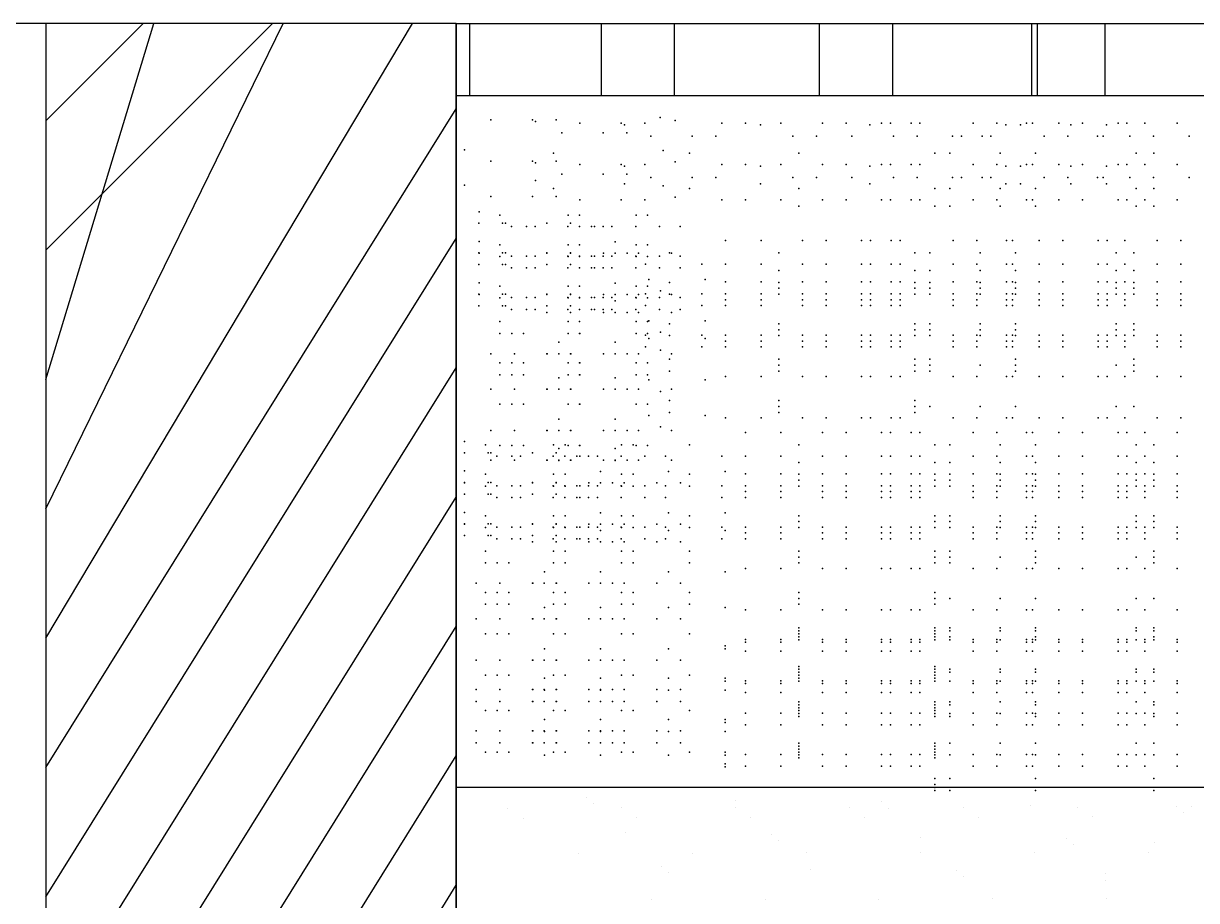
# Model space of a CAD drawing. Header units: metres. Extents: x 25391 to 25818, y 51852 to 52034.
# Drawn here: x 25452.4327 to 25452.866, y 51884.102 to 51884.4259 of the extents above; entities that cross this region are included whole.
import ezdxf

# ---------------------------------------------------------------- set-up
doc = ezdxf.new("R2010")
doc.units = ezdxf.units.M
doc.header["$MEASUREMENT"] = 0
doc.layers.add('MCH', color=7, linetype='Continuous')

msp = doc.modelspace()

# ---------------------------------------------------------------- linework, layer by layer
at = {"layer": 'MCH', "ltscale": 0.45}
for p, q in [((25452.44102, 51884.42593), (25451.94213, 51884.42593)), ((25452.59256, 51884.14386), (25453.24123, 51884.14386))]:
    msp.add_line(p, q, dxfattribs=at)
at = {"layer": 'MCH'}
for p, q in [((25452.44102, 51884.42593), (25452.44102, 51883.77748)), ((25452.59256, 51884.42593), (25452.44102, 51884.42593)), ((25452.44102, 51884.42593), (25452.44102, 51883.77748)), ((25452.44102, 51884.38999), (25452.47697, 51884.42593)), ((25452.44102, 51884.34221), (25452.52475, 51884.42593)), ((25452.44102, 51884.29443), (25452.48081, 51884.42593)), ((25452.44102, 51884.24665), (25452.52859, 51884.42593)), ((25452.44102, 51884.19887), (25452.57637, 51884.42593)), ((25452.59256, 51884.42593), (25452.59256, 51884.39932)), ((25452.59256, 51884.42593), (25453.24123, 51884.42593)), ((25452.59256, 51884.42593), (25452.59256, 51883.77748)), ((25452.59256, 51883.77748), (25452.59256, 51884.42593)), ((25452.59759, 51884.39932), (25452.59759, 51884.42593)), ((25452.64608, 51884.42593), (25452.64608, 51884.39932)), ((25452.64608, 51884.42593), (25452.64608, 51884.39932)), ((25452.67311, 51884.42593), (25452.67311, 51884.39932)), ((25452.72662, 51884.42593), (25452.72662, 51884.39932)), ((25452.75365, 51884.42593), (25452.75365, 51884.39932)), ((25452.75365, 51884.42593), (25452.75365, 51884.39932)), ((25452.80505, 51884.42593), (25452.80505, 51884.39932)), ((25452.80717, 51884.42593), (25452.80717, 51884.39932)), ((25452.83208, 51884.42593), (25452.83208, 51884.39932)), ((25452.83208, 51884.42593), (25452.83208, 51884.39932)), ((25452.83208, 51884.42593), (25452.83208, 51884.39932)), ((25452.59256, 51884.39932), (25453.23095, 51884.39932)), ((25452.61877, 51884.39932), (25453.24123, 51884.39932)), ((25452.44102, 51884.15109), (25452.59256, 51884.39434)), ((25452.44102, 51884.10331), (25452.59256, 51884.34656)), ((25452.44102, 51884.05554), (25452.59256, 51884.29879)), ((25452.44102, 51884.00776), (25452.59256, 51884.25101)), ((25452.44102, 51883.95998), (25452.59256, 51884.20323)), ((25452.44102, 51883.9122), (25452.59256, 51884.15545)), ((25452.64077, 51884.14007), (25452.64077, 51884.14007)), ((25452.64326, 51884.13779), (25452.64326, 51884.13779)), ((25452.69564, 51884.13887), (25452.69564, 51884.13887)), ((25452.74972, 51884.13841), (25452.74972, 51884.13841)), ((25452.61154, 51884.13609), (25452.61154, 51884.13609)), ((25452.65362, 51884.13616), (25452.65362, 51884.13616)), ((25452.6957, 51884.13624), (25452.6957, 51884.13624)), ((25452.73779, 51884.13631), (25452.73779, 51884.13631)), ((25452.75221, 51884.13613), (25452.75221, 51884.13613)), ((25452.77987, 51884.13639), (25452.77987, 51884.13639)), ((25452.80459, 51884.13721), (25452.80459, 51884.13721)), ((25452.82196, 51884.13647), (25452.82196, 51884.13647)), ((25452.85866, 51884.13675), (25452.85866, 51884.13675)), ((25452.86115, 51884.13447), (25452.86115, 51884.13447)), ((25452.86404, 51884.13654), (25452.86404, 51884.13654)), ((25452.61723, 51884.13245), (25452.61723, 51884.13245)), ((25452.65932, 51884.13253), (25452.65932, 51884.13253)), ((25452.7014, 51884.13261), (25452.7014, 51884.13261)), ((25452.74349, 51884.13268), (25452.74349, 51884.13268)), ((25452.78557, 51884.13276), (25452.78557, 51884.13276)), ((25452.82765, 51884.13284), (25452.82765, 51884.13284)), ((25452.65502, 51884.12701), (25452.65502, 51884.12701)), ((25452.70909, 51884.12655), (25452.70909, 51884.12655)), ((25452.76396, 51884.12535), (25452.76396, 51884.12535)), ((25452.81804, 51884.12489), (25452.81804, 51884.12489)), ((25452.71158, 51884.12427), (25452.71158, 51884.12427)), ((25452.82053, 51884.12261), (25452.82053, 51884.12261)), ((25452.85062, 51884.12327), (25452.85062, 51884.12327)), ((25452.63775, 51884.11938), (25452.63775, 51884.11938)), ((25452.67983, 51884.11946), (25452.67983, 51884.11946)), ((25452.72192, 51884.11954), (25452.72192, 51884.11954)), ((25452.764, 51884.11961), (25452.764, 51884.11961)), ((25452.80609, 51884.11969), (25452.80609, 51884.11969)), ((25452.84817, 51884.11977), (25452.84817, 51884.11977)), ((25452.66847, 51884.11469), (25452.66847, 51884.11469)), ((25452.67096, 51884.11241), (25452.67096, 51884.11241)), ((25452.72334, 51884.11349), (25452.72334, 51884.11349)), ((25452.77741, 51884.11303), (25452.77741, 51884.11303)), ((25452.83229, 51884.11183), (25452.83229, 51884.11183)), ((25452.44102, 51883.86442), (25452.59256, 51884.10767)), ((25452.7799, 51884.11075), (25452.7799, 51884.11075)), ((25452.8324, 51884.10928), (25452.8324, 51884.10928)), ((25452.66453, 51884.10232), (25452.66453, 51884.10232)), ((25452.70662, 51884.1024), (25452.70662, 51884.1024)), ((25452.7487, 51884.10247), (25452.7487, 51884.10247)), ((25452.79079, 51884.10255), (25452.79079, 51884.10255)), ((25452.83287, 51884.10263), (25452.83287, 51884.10263))]:
    msp.add_line(p, q, dxfattribs=at)
for p in [(25452.60539, 51884.39034), (25452.62069, 51884.39034), (25452.62184, 51884.38977), (25452.62943, 51884.39034), (25452.63823, 51884.3891), (25452.65354, 51884.3891), (25452.66228, 51884.3891), (25452.66786, 51884.39124), (25452.67343, 51884.39011), (25452.69068, 51884.3891), (25452.69942, 51884.3891), (25452.71252, 51884.3891), (25452.72781, 51884.3891), (25452.73656, 51884.3891), (25452.74965, 51884.3891), (25452.75294, 51884.3891), (25452.76057, 51884.3891), (25452.76386, 51884.3891), (25452.78352, 51884.3891), (25452.79226, 51884.3891), (25452.80318, 51884.3891), (25452.80536, 51884.3891), (25452.81519, 51884.3891), (25452.82394, 51884.3891), (25452.83704, 51884.3891), (25452.84032, 51884.3891), (25452.84687, 51884.3891), (25452.85889, 51884.3891), (25452.63159, 51884.38556), (25452.6469, 51884.38556), (25452.65469, 51884.38853), (25452.65564, 51884.38556), (25452.70493, 51884.38853), (25452.74535, 51884.38853), (25452.79559, 51884.38853), (25452.80105, 51884.38853), (25452.81963, 51884.38853), (25452.83273, 51884.38853), (25452.66444, 51884.38432), (25452.67974, 51884.38432), (25452.68849, 51884.38432), (25452.71689, 51884.38432), (25452.72563, 51884.38432), (25452.73873, 51884.38432), (25452.75402, 51884.38432), (25452.76277, 51884.38432), (25452.77586, 51884.38432), (25452.77915, 51884.38432), (25452.78678, 51884.38432), (25452.79006, 51884.38432), (25452.80973, 51884.38432), (25452.81847, 51884.38432), (25452.82939, 51884.38432), (25452.83157, 51884.38432), (25452.8414, 51884.38432), (25452.85015, 51884.38432), (25452.86324, 51884.38432), (25452.59563, 51884.37928), (25452.62848, 51884.37804), (25452.66904, 51884.37905), (25452.67872, 51884.37804), (25452.71914, 51884.37804), (25452.76938, 51884.37804), (25452.77485, 51884.37804), (25452.79343, 51884.37804), (25452.80652, 51884.37804), (25452.84366, 51884.37804), (25452.85021, 51884.37804), (25452.60539, 51884.37507), (25452.62069, 51884.37507), (25452.62184, 51884.3745), (25452.62943, 51884.37507), (25452.63823, 51884.37383), (25452.65354, 51884.37383), (25452.65469, 51884.37325), (25452.66228, 51884.37383), (25452.67343, 51884.37484), (25452.69068, 51884.37383), (25452.69942, 51884.37383), (25452.70493, 51884.37325), (25452.71252, 51884.37383), (25452.72781, 51884.37383), (25452.73656, 51884.37383), (25452.74535, 51884.37325), (25452.74965, 51884.37383), (25452.75294, 51884.37383), (25452.76057, 51884.37383), (25452.76386, 51884.37383), (25452.78352, 51884.37383), (25452.79226, 51884.37383), (25452.79559, 51884.37325), (25452.80105, 51884.37325), (25452.80318, 51884.37383), (25452.80536, 51884.37383), (25452.81519, 51884.37383), (25452.81963, 51884.37325), (25452.82394, 51884.37383), (25452.83273, 51884.37325), (25452.83704, 51884.37383), (25452.84032, 51884.37383), (25452.84687, 51884.37383), (25452.85889, 51884.37383), (25452.62184, 51884.36795), (25452.63159, 51884.37028), (25452.6469, 51884.37028), (25452.65564, 51884.37028), (25452.66444, 51884.36904), (25452.67974, 51884.36904), (25452.68849, 51884.36904), (25452.71689, 51884.36904), (25452.72563, 51884.36904), (25452.73873, 51884.36904), (25452.75402, 51884.36904), (25452.76277, 51884.36904), (25452.77586, 51884.36904), (25452.77915, 51884.36904), (25452.78678, 51884.36904), (25452.79006, 51884.36904), (25452.80973, 51884.36904), (25452.81847, 51884.36904), (25452.82939, 51884.36904), (25452.83157, 51884.36904), (25452.8414, 51884.36904), (25452.85015, 51884.36904), (25452.86324, 51884.36904), (25452.59563, 51884.36619), (25452.62848, 51884.36495), (25452.65469, 51884.36671), (25452.66904, 51884.36596), (25452.67872, 51884.36495), (25452.70493, 51884.36671), (25452.71914, 51884.36495), (25452.74535, 51884.36671), (25452.76938, 51884.36495), (25452.77485, 51884.36495), (25452.79343, 51884.36495), (25452.79559, 51884.36671), (25452.80105, 51884.36671), (25452.80652, 51884.36495), (25452.81963, 51884.36671), (25452.83273, 51884.36671), (25452.84366, 51884.36495), (25452.85021, 51884.36495), (25452.60539, 51884.36198), (25452.62069, 51884.36198), (25452.62943, 51884.36198), (25452.63823, 51884.36073), (25452.65354, 51884.36073), (25452.66228, 51884.36073), (25452.67343, 51884.36175), (25452.69068, 51884.36073), (25452.69942, 51884.36073), (25452.71252, 51884.36073), (25452.72781, 51884.36073), (25452.73656, 51884.36073), (25452.74965, 51884.36073), (25452.75294, 51884.36073), (25452.76057, 51884.36073), (25452.76386, 51884.36073), (25452.78352, 51884.36073), (25452.79226, 51884.36073), (25452.80318, 51884.36073), (25452.80536, 51884.36073), (25452.81519, 51884.36073), (25452.82394, 51884.36073), (25452.83704, 51884.36073), (25452.84032, 51884.36073), (25452.84687, 51884.36073), (25452.85889, 51884.36073), (25452.601, 51884.35634), (25452.60873, 51884.3551), (25452.63385, 51884.3551), (25452.63814, 51884.3551), (25452.65897, 51884.3551), (25452.66326, 51884.3551), (25452.71914, 51884.3584), (25452.76938, 51884.3584), (25452.77485, 51884.3584), (25452.79343, 51884.3584), (25452.80652, 51884.3584), (25452.84366, 51884.3584), (25452.85021, 51884.3584), (25452.60094, 51884.35213), (25452.60968, 51884.35213), (25452.61076, 51884.35213), (25452.61295, 51884.35089), (25452.61848, 51884.35089), (25452.6217, 51884.35089), (25452.62606, 51884.35213), (25452.63379, 51884.35089), (25452.6348, 51884.35213), (25452.63807, 51884.35089), (25452.64253, 51884.35089), (25452.6436, 51884.35089), (25452.64682, 51884.35089), (25452.6501, 51884.35089), (25452.65891, 51884.35089), (25452.66765, 51884.35089), (25452.67522, 51884.35089), (25452.601, 51884.34543), (25452.60873, 51884.34419), (25452.63385, 51884.34419), (25452.63814, 51884.34419), (25452.65127, 51884.34526), (25452.65897, 51884.34419), (25452.66326, 51884.34419), (25452.69207, 51884.34571), (25452.70516, 51884.34571), (25452.72046, 51884.34571), (25452.7292, 51884.34571), (25452.7423, 51884.34571), (25452.74559, 51884.34571), (25452.75321, 51884.34571), (25452.7565, 51884.34571), (25452.77616, 51884.34571), (25452.78491, 51884.34571), (25452.79582, 51884.34571), (25452.798, 51884.34571), (25452.80784, 51884.34571), (25452.81658, 51884.34571), (25452.82968, 51884.34571), (25452.83297, 51884.34571), (25452.83951, 51884.34571), (25452.85153, 51884.34571), (25452.86027, 51884.34571), (25452.60094, 51884.34122), (25452.601, 51884.34107), (25452.60873, 51884.33983), (25452.60968, 51884.34122), (25452.61076, 51884.34122), (25452.61295, 51884.33998), (25452.61848, 51884.33998), (25452.6217, 51884.33998), (25452.62606, 51884.34122), (25452.62609, 51884.34105), (25452.63379, 51884.33998), (25452.63385, 51884.33983), (25452.6348, 51884.34122), (25452.63483, 51884.34105), (25452.63807, 51884.33998), (25452.63814, 51884.33983), (25452.64253, 51884.33998), (25452.6436, 51884.33998), (25452.64682, 51884.33998), (25452.64692, 51884.34105), (25452.6501, 51884.33998), (25452.65121, 51884.34105), (25452.65567, 51884.34105), (25452.65891, 51884.33998), (25452.65897, 51884.33983), (25452.65995, 51884.34105), (25452.66326, 51884.33983), (25452.66765, 51884.33998), (25452.67136, 51884.34119), (25452.67204, 51884.34105), (25452.67522, 51884.33998), (25452.71178, 51884.34119), (25452.76202, 51884.34119), (25452.76749, 51884.34119), (25452.78607, 51884.34119), (25452.79917, 51884.34119), (25452.83631, 51884.34119), (25452.84286, 51884.34119), (25452.60094, 51884.33686), (25452.60968, 51884.33686), (25452.61076, 51884.33686), (25452.61295, 51884.33562), (25452.61848, 51884.33562), (25452.6217, 51884.33562), (25452.62606, 51884.33686), (25452.63379, 51884.33562), (25452.6348, 51884.33686), (25452.63807, 51884.33562), (25452.64253, 51884.33562), (25452.6436, 51884.33562), (25452.64682, 51884.33562), (25452.6501, 51884.33562), (25452.65891, 51884.33562), (25452.66249, 51884.33698), (25452.66765, 51884.33562), (25452.67522, 51884.33562), (25452.68332, 51884.33698), (25452.69207, 51884.33698), (25452.70516, 51884.33698), (25452.71178, 51884.33465), (25452.72046, 51884.33698), (25452.7292, 51884.33698), (25452.7423, 51884.33698), (25452.74559, 51884.33698), (25452.75321, 51884.33698), (25452.7565, 51884.33698), (25452.76202, 51884.33465), (25452.76749, 51884.33465), (25452.77616, 51884.33698), (25452.78491, 51884.33698), (25452.78607, 51884.33465), (25452.79582, 51884.33698), (25452.798, 51884.33698), (25452.79917, 51884.33465), (25452.80784, 51884.33698), (25452.81658, 51884.33698), (25452.82968, 51884.33698), (25452.83297, 51884.33698), (25452.83631, 51884.33465), (25452.83951, 51884.33698), (25452.84286, 51884.33465), (25452.85153, 51884.33698), (25452.86027, 51884.33698), (25452.601, 51884.33016), (25452.60873, 51884.32892), (25452.63385, 51884.32892), (25452.63814, 51884.32892), (25452.65127, 51884.32998), (25452.65897, 51884.32892), (25452.66326, 51884.32892), (25452.66366, 51884.33135), (25452.67136, 51884.33029), (25452.6845, 51884.33135), (25452.69207, 51884.33044), (25452.70516, 51884.33044), (25452.71178, 51884.33029), (25452.72046, 51884.33044), (25452.7292, 51884.33044), (25452.7423, 51884.33044), (25452.74559, 51884.33044), (25452.75321, 51884.33044), (25452.7565, 51884.33044), (25452.76202, 51884.33029), (25452.76749, 51884.33029), (25452.77616, 51884.33044), (25452.78491, 51884.33044), (25452.78607, 51884.33029), (25452.79582, 51884.33044), (25452.798, 51884.33044), (25452.79917, 51884.33029), (25452.80784, 51884.33044), (25452.81658, 51884.33044), (25452.82968, 51884.33044), (25452.83297, 51884.33044), (25452.83631, 51884.33029), (25452.83951, 51884.33044), (25452.84286, 51884.33029), (25452.85153, 51884.33044), (25452.86027, 51884.33044), (25452.60094, 51884.32595), (25452.601, 51884.3258), (25452.60873, 51884.32456), (25452.60968, 51884.32595), (25452.61076, 51884.32595), (25452.61295, 51884.32471), (25452.61848, 51884.32471), (25452.6217, 51884.32471), (25452.62606, 51884.32595), (25452.62609, 51884.32577), (25452.63379, 51884.32471), (25452.63385, 51884.32456), (25452.6348, 51884.32595), (25452.63483, 51884.32577), (25452.63807, 51884.32471), (25452.63814, 51884.32456), (25452.64253, 51884.32471), (25452.6436, 51884.32471), (25452.64682, 51884.32471), (25452.64692, 51884.32577), (25452.6501, 51884.32471), (25452.65121, 51884.32577), (25452.65567, 51884.32577), (25452.65891, 51884.32471), (25452.65897, 51884.32456), (25452.65995, 51884.32577), (25452.66249, 51884.32607), (25452.66326, 51884.32456), (25452.66765, 51884.32471), (25452.66806, 51884.32714), (25452.67136, 51884.32593), (25452.67204, 51884.32577), (25452.67522, 51884.32471), (25452.68332, 51884.32607), (25452.69207, 51884.32607), (25452.70516, 51884.32607), (25452.71178, 51884.32811), (25452.71178, 51884.32593), (25452.72046, 51884.32607), (25452.7292, 51884.32607), (25452.7423, 51884.32607), (25452.74559, 51884.32607), (25452.75321, 51884.32607), (25452.7565, 51884.32607), (25452.76202, 51884.32811), (25452.76202, 51884.32593), (25452.76749, 51884.32811), (25452.76749, 51884.32593), (25452.77616, 51884.32607), (25452.78491, 51884.32607), (25452.78607, 51884.32811), (25452.78607, 51884.32593), (25452.79582, 51884.32607), (25452.798, 51884.32607), (25452.79917, 51884.32811), (25452.79917, 51884.32593), (25452.80784, 51884.32607), (25452.81658, 51884.32607), (25452.82968, 51884.32607), (25452.83297, 51884.32607), (25452.83631, 51884.32811), (25452.83631, 51884.32593), (25452.83951, 51884.32607), (25452.84286, 51884.32811), (25452.84286, 51884.32593), (25452.85153, 51884.32607), (25452.86027, 51884.32607), (25452.60094, 51884.32159), (25452.60968, 51884.32159), (25452.61076, 51884.32159), (25452.61295, 51884.32034), (25452.61848, 51884.32034), (25452.6217, 51884.32034), (25452.62606, 51884.32159), (25452.63379, 51884.32034), (25452.6348, 51884.32159), (25452.63807, 51884.32034), (25452.64253, 51884.32034), (25452.6436, 51884.32034), (25452.64682, 51884.32034), (25452.6501, 51884.32034), (25452.65127, 51884.32344), (25452.65891, 51884.32034), (25452.66249, 51884.32171), (25452.66765, 51884.32034), (25452.67522, 51884.32034), (25452.68332, 51884.32171), (25452.69207, 51884.32389), (25452.69207, 51884.32171), (25452.70516, 51884.32389), (25452.70516, 51884.32171), (25452.72046, 51884.32389), (25452.72046, 51884.32171), (25452.7292, 51884.32389), (25452.7292, 51884.32171), (25452.7423, 51884.32389), (25452.7423, 51884.32171), (25452.74559, 51884.32389), (25452.74559, 51884.32171), (25452.75321, 51884.32389), (25452.75321, 51884.32171), (25452.7565, 51884.32389), (25452.7565, 51884.32171), (25452.77616, 51884.32389), (25452.77616, 51884.32171), (25452.78491, 51884.32389), (25452.78491, 51884.32171), (25452.79582, 51884.32389), (25452.79582, 51884.32171), (25452.798, 51884.32389), (25452.798, 51884.32171), (25452.80784, 51884.32389), (25452.80784, 51884.32171), (25452.81658, 51884.32389), (25452.81658, 51884.32171), (25452.82968, 51884.32389), (25452.82968, 51884.32171), (25452.83297, 51884.32389), (25452.83297, 51884.32171), (25452.83951, 51884.32389), (25452.83951, 51884.32171), (25452.85153, 51884.32389), (25452.85153, 51884.32171), (25452.86027, 51884.32389), (25452.86027, 51884.32171), (25452.60873, 51884.31582), (25452.62609, 51884.31922), (25452.63385, 51884.31582), (25452.63483, 51884.31922), (25452.63814, 51884.31582), (25452.64692, 51884.31922), (25452.65121, 51884.31922), (25452.65567, 51884.31922), (25452.65897, 51884.31582), (25452.65995, 51884.31922), (25452.66326, 51884.31582), (25452.66366, 51884.31608), (25452.67204, 51884.31922), (25452.6845, 51884.31608), (25452.60873, 51884.31146), (25452.6131, 51884.31146), (25452.61739, 51884.31146), (25452.63385, 51884.31146), (25452.63814, 51884.31146), (25452.63822, 51884.31146), (25452.65897, 51884.31146), (25452.66326, 51884.31146), (25452.66806, 51884.31186), (25452.67136, 51884.31501), (25452.71178, 51884.31501), (25452.71178, 51884.31283), (25452.76202, 51884.31501), (25452.76202, 51884.31283), (25452.76749, 51884.31501), (25452.76749, 51884.31283), (25452.78607, 51884.31501), (25452.78607, 51884.31283), (25452.79917, 51884.31501), (25452.79917, 51884.31283), (25452.83631, 51884.31501), (25452.83631, 51884.31283), (25452.84286, 51884.31501), (25452.84286, 51884.31283), (25452.63052, 51884.30816), (25452.65127, 51884.30816), (25452.66249, 51884.3108), (25452.66366, 51884.30953), (25452.67136, 51884.31065), (25452.68332, 51884.3108), (25452.6845, 51884.30953), (25452.69207, 51884.3108), (25452.69207, 51884.30862), (25452.70516, 51884.3108), (25452.70516, 51884.30862), (25452.71178, 51884.31065), (25452.72046, 51884.3108), (25452.72046, 51884.30862), (25452.7292, 51884.3108), (25452.7292, 51884.30862), (25452.7423, 51884.3108), (25452.7423, 51884.30862), (25452.74559, 51884.3108), (25452.74559, 51884.30862), (25452.75321, 51884.3108), (25452.75321, 51884.30862), (25452.7565, 51884.3108), (25452.7565, 51884.30862), (25452.76202, 51884.31065), (25452.76749, 51884.31065), (25452.77616, 51884.3108), (25452.77616, 51884.30862), (25452.78491, 51884.3108), (25452.78491, 51884.30862), (25452.78607, 51884.31065), (25452.79582, 51884.3108), (25452.79582, 51884.30862), (25452.798, 51884.3108), (25452.798, 51884.30862), (25452.79917, 51884.31065), (25452.80784, 51884.3108), (25452.80784, 51884.30862), (25452.81658, 51884.3108), (25452.81658, 51884.30862), (25452.82968, 51884.3108), (25452.82968, 51884.30862), (25452.83297, 51884.3108), (25452.83297, 51884.30862), (25452.83631, 51884.31065), (25452.83951, 51884.3108), (25452.83951, 51884.30862), (25452.84286, 51884.31065), (25452.85153, 51884.3108), (25452.85153, 51884.30862), (25452.86027, 51884.3108), (25452.86027, 51884.30862), (25452.60534, 51884.30395), (25452.61408, 51884.30395), (25452.62609, 51884.30395), (25452.62617, 51884.30395), (25452.63046, 51884.30395), (25452.63483, 51884.30395), (25452.63492, 51884.30395), (25452.64692, 51884.30395), (25452.65121, 51884.30395), (25452.65567, 51884.30395), (25452.65995, 51884.30395), (25452.66249, 51884.30644), (25452.66806, 51884.30532), (25452.67204, 51884.30395), (25452.68332, 51884.30644), (25452.69207, 51884.30644), (25452.70516, 51884.30644), (25452.72046, 51884.30644), (25452.7292, 51884.30644), (25452.7423, 51884.30644), (25452.74559, 51884.30644), (25452.75321, 51884.30644), (25452.7565, 51884.30644), (25452.77616, 51884.30644), (25452.78491, 51884.30644), (25452.79582, 51884.30644), (25452.798, 51884.30644), (25452.80784, 51884.30644), (25452.81658, 51884.30644), (25452.82968, 51884.30644), (25452.83297, 51884.30644), (25452.83951, 51884.30644), (25452.85153, 51884.30644), (25452.86027, 51884.30644), (25452.60873, 51884.30055), (25452.6131, 51884.30055), (25452.61739, 51884.30055), (25452.63385, 51884.30055), (25452.63814, 51884.30055), (25452.63822, 51884.30055), (25452.65897, 51884.30055), (25452.66326, 51884.30055), (25452.67136, 51884.30192), (25452.71178, 51884.30192), (25452.71178, 51884.29974), (25452.76202, 51884.30192), (25452.76202, 51884.29974), (25452.76749, 51884.30192), (25452.76749, 51884.29974), (25452.78607, 51884.29974), (25452.79917, 51884.30192), (25452.79917, 51884.29974), (25452.83631, 51884.29974), (25452.84286, 51884.30192), (25452.84286, 51884.29974), (25452.60873, 51884.29619), (25452.6131, 51884.29619), (25452.61739, 51884.29619), (25452.63052, 51884.29507), (25452.63385, 51884.29619), (25452.63814, 51884.29619), (25452.63822, 51884.29619), (25452.65127, 51884.29507), (25452.65897, 51884.29619), (25452.66326, 51884.29619), (25452.66366, 51884.29426), (25452.67136, 51884.29756), (25452.6845, 51884.29426), (25452.69207, 51884.29553), (25452.70516, 51884.29553), (25452.71178, 51884.29756), (25452.72046, 51884.29553), (25452.7292, 51884.29553), (25452.7423, 51884.29553), (25452.74559, 51884.29553), (25452.75321, 51884.29553), (25452.7565, 51884.29553), (25452.76202, 51884.29756), (25452.76749, 51884.29756), (25452.77616, 51884.29553), (25452.78491, 51884.29553), (25452.79582, 51884.29553), (25452.798, 51884.29553), (25452.79917, 51884.29756), (25452.80784, 51884.29553), (25452.81658, 51884.29553), (25452.82968, 51884.29553), (25452.83297, 51884.29553), (25452.83951, 51884.29553), (25452.84286, 51884.29756), (25452.85153, 51884.29553), (25452.86027, 51884.29553), (25452.60534, 51884.29086), (25452.61408, 51884.29086), (25452.62609, 51884.29086), (25452.62617, 51884.29086), (25452.63046, 51884.29086), (25452.63483, 51884.29086), (25452.63492, 51884.29086), (25452.64692, 51884.29086), (25452.65121, 51884.29086), (25452.65567, 51884.29086), (25452.65995, 51884.29086), (25452.66806, 51884.29004), (25452.67204, 51884.29086), (25452.60873, 51884.28528), (25452.6131, 51884.28528), (25452.61739, 51884.28528), (25452.63385, 51884.28528), (25452.63814, 51884.28528), (25452.63822, 51884.28528), (25452.65897, 51884.28528), (25452.66326, 51884.28528), (25452.67136, 51884.28664), (25452.71178, 51884.28664), (25452.76202, 51884.28664), (25452.66366, 51884.28116), (25452.67136, 51884.28228), (25452.6845, 51884.28116), (25452.71178, 51884.28446), (25452.71178, 51884.28228), (25452.76202, 51884.28446), (25452.76202, 51884.28228), (25452.76749, 51884.28446), (25452.78607, 51884.28446), (25452.79917, 51884.28446), (25452.83631, 51884.28446), (25452.84286, 51884.28446), (25452.63052, 51884.27979), (25452.65127, 51884.27979), (25452.66806, 51884.27695), (25452.69207, 51884.28025), (25452.70516, 51884.28025), (25452.72046, 51884.28025), (25452.7292, 51884.28025), (25452.7423, 51884.28025), (25452.74559, 51884.28025), (25452.75321, 51884.28025), (25452.7565, 51884.28025), (25452.77616, 51884.28025), (25452.78491, 51884.28025), (25452.79582, 51884.28025), (25452.798, 51884.28025), (25452.80784, 51884.28025), (25452.81658, 51884.28025), (25452.82968, 51884.28025), (25452.83297, 51884.28025), (25452.83951, 51884.28025), (25452.85153, 51884.28025), (25452.86027, 51884.28025), (25452.60534, 51884.27558), (25452.61408, 51884.27558), (25452.62609, 51884.27558), (25452.62617, 51884.27558), (25452.63046, 51884.27558), (25452.63483, 51884.27558), (25452.63492, 51884.27558), (25452.64692, 51884.27558), (25452.65121, 51884.27558), (25452.65567, 51884.27558), (25452.65995, 51884.27558), (25452.67204, 51884.27558), (25452.69942, 51884.27482), (25452.71252, 51884.27482), (25452.72781, 51884.27482), (25452.73656, 51884.27482), (25452.74965, 51884.27482), (25452.75294, 51884.27482), (25452.76057, 51884.27482), (25452.76386, 51884.27482), (25452.78352, 51884.27482), (25452.79226, 51884.27482), (25452.80318, 51884.27482), (25452.80536, 51884.27482), (25452.81519, 51884.27482), (25452.82394, 51884.27482), (25452.83704, 51884.27482), (25452.84032, 51884.27482), (25452.84687, 51884.27482), (25452.85889, 51884.27482), (25452.59563, 51884.27155), (25452.60336, 51884.2703), (25452.60873, 51884.27001), (25452.6131, 51884.27001), (25452.61739, 51884.27001), (25452.62848, 51884.2703), (25452.63052, 51884.26889), (25452.63277, 51884.2703), (25452.63385, 51884.27001), (25452.63814, 51884.27001), (25452.63822, 51884.27001), (25452.65127, 51884.26889), (25452.6536, 51884.2703), (25452.65789, 51884.2703), (25452.65897, 51884.27001), (25452.66326, 51884.27001), (25452.67872, 51884.2703), (25452.71914, 51884.2703), (25452.76938, 51884.2703), (25452.77485, 51884.2703), (25452.79343, 51884.2703), (25452.80652, 51884.2703), (25452.84366, 51884.2703), (25452.85021, 51884.2703), (25452.59557, 51884.26733), (25452.60431, 51884.26733), (25452.60534, 51884.26467), (25452.60539, 51884.26733), (25452.60758, 51884.26609), (25452.61311, 51884.26609), (25452.61408, 51884.26467), (25452.61633, 51884.26609), (25452.62069, 51884.26733), (25452.62609, 51884.26467), (25452.62617, 51884.26467), (25452.62842, 51884.26609), (25452.62943, 51884.26733), (25452.63046, 51884.26467), (25452.63052, 51884.26452), (25452.6327, 51884.26609), (25452.63483, 51884.26467), (25452.63492, 51884.26467), (25452.63716, 51884.26609), (25452.63823, 51884.26609), (25452.64145, 51884.26609), (25452.64473, 51884.26609), (25452.64692, 51884.26467), (25452.65121, 51884.26467), (25452.65127, 51884.26452), (25452.65354, 51884.26609), (25452.65567, 51884.26467), (25452.65995, 51884.26467), (25452.66228, 51884.26609), (25452.66985, 51884.26609), (25452.67204, 51884.26467), (25452.69068, 51884.26609), (25452.69942, 51884.26609), (25452.71252, 51884.26609), (25452.71914, 51884.26376), (25452.72781, 51884.26609), (25452.73656, 51884.26609), (25452.74965, 51884.26609), (25452.75294, 51884.26609), (25452.76057, 51884.26609), (25452.76386, 51884.26609), (25452.76938, 51884.26376), (25452.77485, 51884.26376), (25452.78352, 51884.26609), (25452.79226, 51884.26609), (25452.79343, 51884.26376), (25452.80318, 51884.26609), (25452.80536, 51884.26609), (25452.80652, 51884.26376), (25452.81519, 51884.26609), (25452.82394, 51884.26609), (25452.83704, 51884.26609), (25452.84032, 51884.26609), (25452.84366, 51884.26376), (25452.84687, 51884.26609), (25452.85021, 51884.26376), (25452.85889, 51884.26609), (25452.59563, 51884.26064), (25452.60336, 51884.2594), (25452.62848, 51884.2594), (25452.63277, 51884.2594), (25452.6459, 51884.26046), (25452.6536, 51884.2594), (25452.65789, 51884.2594), (25452.67102, 51884.26046), (25452.67872, 51884.2594), (25452.69185, 51884.26046), (25452.69942, 51884.25955), (25452.71252, 51884.25955), (25452.71914, 51884.2594), (25452.72781, 51884.25955), (25452.73656, 51884.25955), (25452.74965, 51884.25955), (25452.75294, 51884.25955), (25452.76057, 51884.25955), (25452.76386, 51884.25955), (25452.76938, 51884.2594), (25452.77485, 51884.2594), (25452.78352, 51884.25955), (25452.79226, 51884.25955), (25452.79343, 51884.2594), (25452.80318, 51884.25955), (25452.80536, 51884.25955), (25452.80652, 51884.2594), (25452.81519, 51884.25955), (25452.82394, 51884.25955), (25452.83704, 51884.25955), (25452.84032, 51884.25955), (25452.84366, 51884.2594), (25452.84687, 51884.25955), (25452.85021, 51884.2594), (25452.85889, 51884.25955), (25452.59557, 51884.25643), (25452.59563, 51884.25628), (25452.60336, 51884.25504), (25452.60431, 51884.25643), (25452.60539, 51884.25643), (25452.60758, 51884.25518), (25452.61311, 51884.25518), (25452.61633, 51884.25518), (25452.62069, 51884.25643), (25452.62072, 51884.25625), (25452.62842, 51884.25518), (25452.62848, 51884.25504), (25452.62943, 51884.25643), (25452.62946, 51884.25625), (25452.6327, 51884.25518), (25452.63277, 51884.25504), (25452.63716, 51884.25518), (25452.63823, 51884.25518), (25452.64145, 51884.25518), (25452.64155, 51884.25625), (25452.64473, 51884.25518), (25452.64584, 51884.25625), (25452.6503, 51884.25625), (25452.65354, 51884.25518), (25452.6536, 51884.25504), (25452.65458, 51884.25625), (25452.65789, 51884.25504), (25452.66228, 51884.25518), (25452.66667, 51884.25625), (25452.66985, 51884.25518), (25452.67542, 51884.25625), (25452.67872, 51884.25504), (25452.69068, 51884.25518), (25452.69942, 51884.25518), (25452.71252, 51884.25518), (25452.71914, 51884.25722), (25452.71914, 51884.25504), (25452.72781, 51884.25518), (25452.73656, 51884.25518), (25452.74965, 51884.25518), (25452.75294, 51884.25518), (25452.76057, 51884.25518), (25452.76386, 51884.25518), (25452.76938, 51884.25722), (25452.76938, 51884.25504), (25452.77485, 51884.25722), (25452.77485, 51884.25504), (25452.78352, 51884.25518), (25452.79226, 51884.25518), (25452.79343, 51884.25722), (25452.79343, 51884.25504), (25452.80318, 51884.25518), (25452.80536, 51884.25518), (25452.80652, 51884.25722), (25452.80652, 51884.25504), (25452.81519, 51884.25518), (25452.82394, 51884.25518), (25452.83704, 51884.25518), (25452.84032, 51884.25518), (25452.84366, 51884.25722), (25452.84366, 51884.25504), (25452.84687, 51884.25518), (25452.85021, 51884.25722), (25452.85021, 51884.25504), (25452.85889, 51884.25518), (25452.59557, 51884.25206), (25452.60431, 51884.25206), (25452.60539, 51884.25206), (25452.60758, 51884.25082), (25452.61311, 51884.25082), (25452.61633, 51884.25082), (25452.62069, 51884.25206), (25452.62842, 51884.25082), (25452.62943, 51884.25206), (25452.6327, 51884.25082), (25452.63716, 51884.25082), (25452.63823, 51884.25082), (25452.64145, 51884.25082), (25452.64473, 51884.25082), (25452.65354, 51884.25082), (25452.66228, 51884.25082), (25452.66985, 51884.25082), (25452.69068, 51884.25082), (25452.69942, 51884.253), (25452.69942, 51884.25082), (25452.71252, 51884.253), (25452.71252, 51884.25082), (25452.72781, 51884.253), (25452.72781, 51884.25082), (25452.73656, 51884.253), (25452.73656, 51884.25082), (25452.74965, 51884.253), (25452.74965, 51884.25082), (25452.75294, 51884.253), (25452.75294, 51884.25082), (25452.76057, 51884.253), (25452.76057, 51884.25082), (25452.76386, 51884.253), (25452.76386, 51884.25082), (25452.78352, 51884.253), (25452.78352, 51884.25082), (25452.79226, 51884.253), (25452.79226, 51884.25082), (25452.80318, 51884.253), (25452.80318, 51884.25082), (25452.80536, 51884.253), (25452.80536, 51884.25082), (25452.81519, 51884.253), (25452.81519, 51884.25082), (25452.82394, 51884.253), (25452.82394, 51884.25082), (25452.83704, 51884.253), (25452.83704, 51884.25082), (25452.84032, 51884.253), (25452.84032, 51884.25082), (25452.84687, 51884.253), (25452.84687, 51884.25082), (25452.85889, 51884.253), (25452.85889, 51884.25082), (25452.59563, 51884.24536), (25452.60336, 51884.24412), (25452.62848, 51884.24412), (25452.63277, 51884.24412), (25452.6459, 51884.24519), (25452.6536, 51884.24412), (25452.65789, 51884.24412), (25452.67102, 51884.24519), (25452.67872, 51884.24412), (25452.69185, 51884.24519), (25452.71914, 51884.24412), (25452.71914, 51884.24194), (25452.76938, 51884.24412), (25452.76938, 51884.24194), (25452.77485, 51884.24412), (25452.77485, 51884.24194), (25452.79343, 51884.24412), (25452.79343, 51884.24194), (25452.80652, 51884.24412), (25452.80652, 51884.24194), (25452.84366, 51884.24412), (25452.84366, 51884.24194), (25452.85021, 51884.24412), (25452.85021, 51884.24194), (25452.59557, 51884.24115), (25452.59563, 51884.241), (25452.60336, 51884.23976), (25452.60431, 51884.24115), (25452.60539, 51884.24115), (25452.60758, 51884.23991), (25452.61311, 51884.23991), (25452.61633, 51884.23991), (25452.62069, 51884.24115), (25452.62072, 51884.24097), (25452.62842, 51884.23991), (25452.62848, 51884.23976), (25452.62943, 51884.24115), (25452.62946, 51884.24097), (25452.6327, 51884.23991), (25452.63277, 51884.23976), (25452.63716, 51884.23991), (25452.63823, 51884.23991), (25452.64145, 51884.23991), (25452.64155, 51884.24097), (25452.64473, 51884.23991), (25452.64584, 51884.24097), (25452.6459, 51884.23864), (25452.6503, 51884.24097), (25452.65354, 51884.23991), (25452.6536, 51884.23976), (25452.65458, 51884.24097), (25452.65789, 51884.23976), (25452.66228, 51884.23991), (25452.66667, 51884.24097), (25452.66985, 51884.23991), (25452.67102, 51884.23864), (25452.67542, 51884.24097), (25452.67872, 51884.23976), (25452.69068, 51884.23991), (25452.69185, 51884.23864), (25452.69942, 51884.23991), (25452.69942, 51884.23773), (25452.71252, 51884.23991), (25452.71252, 51884.23773), (25452.71914, 51884.23976), (25452.72781, 51884.23991), (25452.72781, 51884.23773), (25452.73656, 51884.23991), (25452.73656, 51884.23773), (25452.74965, 51884.23991), (25452.74965, 51884.23773), (25452.75294, 51884.23991), (25452.75294, 51884.23773), (25452.76057, 51884.23991), (25452.76057, 51884.23773), (25452.76386, 51884.23991), (25452.76386, 51884.23773), (25452.76938, 51884.23976), (25452.77485, 51884.23976), (25452.78352, 51884.23991), (25452.78352, 51884.23773), (25452.79226, 51884.23991), (25452.79226, 51884.23773), (25452.79343, 51884.23976), (25452.80318, 51884.23991), (25452.80318, 51884.23773), (25452.80536, 51884.23991), (25452.80536, 51884.23773), (25452.80652, 51884.23976), (25452.81519, 51884.23991), (25452.81519, 51884.23773), (25452.82394, 51884.23991), (25452.82394, 51884.23773), (25452.83704, 51884.23991), (25452.83704, 51884.23773), (25452.84032, 51884.23991), (25452.84032, 51884.23773), (25452.84366, 51884.23976), (25452.84687, 51884.23991), (25452.84687, 51884.23773), (25452.85021, 51884.23976), (25452.85889, 51884.23991), (25452.85889, 51884.23773), (25452.59557, 51884.23679), (25452.60431, 51884.23679), (25452.60539, 51884.23679), (25452.60758, 51884.23555), (25452.61311, 51884.23555), (25452.61633, 51884.23555), (25452.62069, 51884.23679), (25452.62072, 51884.23443), (25452.62842, 51884.23555), (25452.62943, 51884.23679), (25452.62946, 51884.23443), (25452.6327, 51884.23555), (25452.63716, 51884.23555), (25452.63823, 51884.23555), (25452.64145, 51884.23555), (25452.64155, 51884.23443), (25452.64473, 51884.23555), (25452.64584, 51884.23443), (25452.6503, 51884.23443), (25452.65354, 51884.23555), (25452.65458, 51884.23443), (25452.66228, 51884.23555), (25452.66667, 51884.23443), (25452.66985, 51884.23555), (25452.67542, 51884.23443), (25452.69068, 51884.23555), (25452.69942, 51884.23555), (25452.71252, 51884.23555), (25452.72781, 51884.23555), (25452.73656, 51884.23555), (25452.74965, 51884.23555), (25452.75294, 51884.23555), (25452.76057, 51884.23555), (25452.76386, 51884.23555), (25452.78352, 51884.23555), (25452.79226, 51884.23555), (25452.80318, 51884.23555), (25452.80536, 51884.23555), (25452.81519, 51884.23555), (25452.82394, 51884.23555), (25452.83704, 51884.23555), (25452.84032, 51884.23555), (25452.84687, 51884.23555), (25452.85889, 51884.23555), (25452.60336, 51884.23103), (25452.62848, 51884.23103), (25452.63277, 51884.23103), (25452.6536, 51884.23103), (25452.65789, 51884.23103), (25452.67872, 51884.23103), (25452.71914, 51884.23103), (25452.71914, 51884.22885), (25452.76938, 51884.23103), (25452.76938, 51884.22885), (25452.77485, 51884.23103), (25452.77485, 51884.22885), (25452.79343, 51884.22885), (25452.80652, 51884.23103), (25452.80652, 51884.22885), (25452.84366, 51884.22885), (25452.85021, 51884.23103), (25452.85021, 51884.22885), (25452.60336, 51884.22667), (25452.60773, 51884.22667), (25452.61201, 51884.22667), (25452.62848, 51884.22667), (25452.63277, 51884.22667), (25452.63285, 51884.22667), (25452.6536, 51884.22667), (25452.65789, 51884.22667), (25452.67872, 51884.22667), (25452.69942, 51884.22464), (25452.71252, 51884.22464), (25452.71914, 51884.22667), (25452.72781, 51884.22464), (25452.73656, 51884.22464), (25452.74965, 51884.22464), (25452.75294, 51884.22464), (25452.76057, 51884.22464), (25452.76386, 51884.22464), (25452.76938, 51884.22667), (25452.77485, 51884.22667), (25452.78352, 51884.22464), (25452.79226, 51884.22464), (25452.80318, 51884.22464), (25452.80536, 51884.22464), (25452.80652, 51884.22667), (25452.81519, 51884.22464), (25452.82394, 51884.22464), (25452.83704, 51884.22464), (25452.84032, 51884.22464), (25452.84687, 51884.22464), (25452.85021, 51884.22667), (25452.85889, 51884.22464), (25452.62515, 51884.22337), (25452.6459, 51884.22337), (25452.67102, 51884.22337), (25452.69185, 51884.22337), (25452.59997, 51884.21915), (25452.60336, 51884.21575), (25452.60773, 51884.21575), (25452.60871, 51884.21915), (25452.61201, 51884.21575), (25452.62072, 51884.21915), (25452.6208, 51884.21915), (25452.62509, 51884.21915), (25452.62848, 51884.21575), (25452.62946, 51884.21915), (25452.62955, 51884.21915), (25452.63277, 51884.21575), (25452.63285, 51884.21575), (25452.64155, 51884.21915), (25452.64584, 51884.21915), (25452.6503, 51884.21915), (25452.6536, 51884.21575), (25452.65458, 51884.21915), (25452.65789, 51884.21575), (25452.66667, 51884.21915), (25452.67542, 51884.21915), (25452.67872, 51884.21575), (25452.71914, 51884.21575), (25452.76938, 51884.21575), (25452.71914, 51884.21357), (25452.76938, 51884.21357), (25452.77485, 51884.21357), (25452.79343, 51884.21357), (25452.80652, 51884.21357), (25452.84366, 51884.21357), (25452.85021, 51884.21357), (25452.60336, 51884.21139), (25452.60773, 51884.21139), (25452.61201, 51884.21139), (25452.62515, 51884.21027), (25452.62848, 51884.21139), (25452.63277, 51884.21139), (25452.63285, 51884.21139), (25452.6459, 51884.21027), (25452.6536, 51884.21139), (25452.65789, 51884.21139), (25452.67102, 51884.21027), (25452.67872, 51884.21139), (25452.69185, 51884.21027), (25452.69942, 51884.20936), (25452.71252, 51884.20936), (25452.71914, 51884.21139), (25452.72781, 51884.20936), (25452.73656, 51884.20936), (25452.74965, 51884.20936), (25452.75294, 51884.20936), (25452.76057, 51884.20936), (25452.76386, 51884.20936), (25452.76938, 51884.21139), (25452.78352, 51884.20936), (25452.79226, 51884.20936), (25452.80318, 51884.20936), (25452.80536, 51884.20936), (25452.81519, 51884.20936), (25452.82394, 51884.20936), (25452.83704, 51884.20936), (25452.84032, 51884.20936), (25452.84687, 51884.20936), (25452.85889, 51884.20936), (25452.59997, 51884.20606), (25452.60871, 51884.20606), (25452.62072, 51884.20606), (25452.6208, 51884.20606), (25452.62509, 51884.20606), (25452.62946, 51884.20606), (25452.62955, 51884.20606), (25452.64155, 51884.20606), (25452.64584, 51884.20606), (25452.6503, 51884.20606), (25452.65458, 51884.20606), (25452.66667, 51884.20606), (25452.67542, 51884.20606), (25452.60336, 51884.20048), (25452.60773, 51884.20048), (25452.61201, 51884.20048), (25452.62848, 51884.20048), (25452.63277, 51884.20048), (25452.63285, 51884.20048), (25452.6536, 51884.20048), (25452.65789, 51884.20048), (25452.67872, 51884.20048), (25452.69942, 51884.19845), (25452.71252, 51884.19845), (25452.71914, 51884.20267), (25452.71914, 51884.20158), (25452.71914, 51884.20048), (25452.71914, 51884.1994), (25452.72781, 51884.19845), (25452.73656, 51884.19845), (25452.74965, 51884.19845), (25452.75294, 51884.19845), (25452.76057, 51884.19845), (25452.76386, 51884.19845), (25452.76938, 51884.20267), (25452.76938, 51884.20158), (25452.76938, 51884.20048), (25452.76938, 51884.1994), (25452.77485, 51884.20267), (25452.77485, 51884.20158), (25452.77485, 51884.1994), (25452.78352, 51884.19845), (25452.79226, 51884.19845), (25452.79343, 51884.20267), (25452.79343, 51884.20158), (25452.80318, 51884.19845), (25452.80536, 51884.19845), (25452.80652, 51884.20267), (25452.80652, 51884.20158), (25452.80652, 51884.1994), (25452.81519, 51884.19845), (25452.82394, 51884.19845), (25452.83704, 51884.19845), (25452.84032, 51884.19845), (25452.84366, 51884.20267), (25452.84366, 51884.20158), (25452.84687, 51884.19845), (25452.85021, 51884.20267), (25452.85021, 51884.20158), (25452.85021, 51884.1994), (25452.85889, 51884.19845), (25452.62515, 51884.195), (25452.6459, 51884.195), (25452.67102, 51884.195), (25452.69185, 51884.1961), (25452.69185, 51884.195), (25452.69942, 51884.19737), (25452.69942, 51884.19409), (25452.71252, 51884.19737), (25452.71252, 51884.19409), (25452.71914, 51884.1983), (25452.72781, 51884.19737), (25452.72781, 51884.19409), (25452.73656, 51884.19737), (25452.73656, 51884.19409), (25452.74965, 51884.19737), (25452.74965, 51884.19409), (25452.75294, 51884.19737), (25452.75294, 51884.19409), (25452.76057, 51884.19737), (25452.76057, 51884.19409), (25452.76386, 51884.19737), (25452.76386, 51884.19409), (25452.76938, 51884.1983), (25452.77485, 51884.1983), (25452.78352, 51884.19737), (25452.78352, 51884.19409), (25452.79226, 51884.19737), (25452.79226, 51884.19409), (25452.79343, 51884.1983), (25452.80318, 51884.19737), (25452.80318, 51884.19409), (25452.80536, 51884.19737), (25452.80536, 51884.19409), (25452.80652, 51884.1983), (25452.81519, 51884.19737), (25452.81519, 51884.19409), (25452.82394, 51884.19737), (25452.82394, 51884.19409), (25452.83704, 51884.19737), (25452.83704, 51884.19409), (25452.84032, 51884.19737), (25452.84032, 51884.19409), (25452.84366, 51884.1983), (25452.84687, 51884.19737), (25452.84687, 51884.19409), (25452.85021, 51884.1983), (25452.85889, 51884.19737), (25452.85889, 51884.19409), (25452.59997, 51884.19079), (25452.60871, 51884.19079), (25452.62072, 51884.19079), (25452.6208, 51884.19079), (25452.62509, 51884.19079), (25452.62946, 51884.19079), (25452.62955, 51884.19079), (25452.64155, 51884.19079), (25452.64584, 51884.19079), (25452.6503, 51884.19079), (25452.65458, 51884.19079), (25452.66667, 51884.19079), (25452.67542, 51884.19079), (25452.71914, 51884.18848), (25452.71914, 51884.18739), (25452.71914, 51884.1863), (25452.76938, 51884.18848), (25452.76938, 51884.18739), (25452.76938, 51884.1863), (25452.77485, 51884.18739), (25452.77485, 51884.1863), (25452.79343, 51884.18739), (25452.79343, 51884.1863), (25452.80652, 51884.18739), (25452.80652, 51884.1863), (25452.84366, 51884.18739), (25452.84366, 51884.1863), (25452.85021, 51884.18739), (25452.85021, 51884.1863), (25452.60336, 51884.18521), (25452.60773, 51884.18521), (25452.61201, 51884.18521), (25452.62515, 51884.18409), (25452.62848, 51884.18521), (25452.63277, 51884.18521), (25452.63285, 51884.18521), (25452.6459, 51884.18409), (25452.6536, 51884.18521), (25452.65789, 51884.18521), (25452.67102, 51884.18409), (25452.67872, 51884.18521), (25452.69185, 51884.18409), (25452.69185, 51884.183), (25452.69942, 51884.18318), (25452.69942, 51884.18209), (25452.71252, 51884.18318), (25452.71252, 51884.18209), (25452.71914, 51884.18521), (25452.71914, 51884.18412), (25452.71914, 51884.18303), (25452.72781, 51884.18318), (25452.72781, 51884.18209), (25452.73656, 51884.18318), (25452.73656, 51884.18209), (25452.74965, 51884.18318), (25452.74965, 51884.18209), (25452.75294, 51884.18318), (25452.75294, 51884.18209), (25452.76057, 51884.18318), (25452.76057, 51884.18209), (25452.76386, 51884.18318), (25452.76386, 51884.18209), (25452.76938, 51884.18521), (25452.76938, 51884.18412), (25452.76938, 51884.18303), (25452.77485, 51884.18303), (25452.78352, 51884.18318), (25452.78352, 51884.18209), (25452.79226, 51884.18318), (25452.79226, 51884.18209), (25452.79343, 51884.18303), (25452.80318, 51884.18318), (25452.80318, 51884.18209), (25452.80536, 51884.18318), (25452.80536, 51884.18209), (25452.80652, 51884.18303), (25452.81519, 51884.18318), (25452.81519, 51884.18209), (25452.82394, 51884.18318), (25452.82394, 51884.18209), (25452.83704, 51884.18318), (25452.83704, 51884.18209), (25452.84032, 51884.18318), (25452.84032, 51884.18209), (25452.84366, 51884.18303), (25452.84687, 51884.18318), (25452.84687, 51884.18209), (25452.85021, 51884.18303), (25452.85889, 51884.18318), (25452.85889, 51884.18209), (25452.59997, 51884.17988), (25452.60871, 51884.17988), (25452.62072, 51884.17988), (25452.6208, 51884.17988), (25452.62509, 51884.17988), (25452.62515, 51884.17973), (25452.62946, 51884.17988), (25452.62955, 51884.17988), (25452.64155, 51884.17988), (25452.64584, 51884.17988), (25452.6459, 51884.17973), (25452.6503, 51884.17988), (25452.65458, 51884.17988), (25452.66667, 51884.17988), (25452.67102, 51884.17973), (25452.67542, 51884.17988), (25452.69185, 51884.17973), (25452.69942, 51884.17882), (25452.71252, 51884.17882), (25452.72781, 51884.17882), (25452.73656, 51884.17882), (25452.74965, 51884.17882), (25452.75294, 51884.17882), (25452.76057, 51884.17882), (25452.76386, 51884.17882), (25452.78352, 51884.17882), (25452.79226, 51884.17882), (25452.80318, 51884.17882), (25452.80536, 51884.17882), (25452.81519, 51884.17882), (25452.82394, 51884.17882), (25452.83704, 51884.17882), (25452.84032, 51884.17882), (25452.84687, 51884.17882), (25452.85889, 51884.17882), (25452.59997, 51884.17552), (25452.60871, 51884.17552), (25452.62072, 51884.17552), (25452.6208, 51884.17552), (25452.62509, 51884.17552), (25452.62946, 51884.17552), (25452.62955, 51884.17552), (25452.64155, 51884.17552), (25452.64584, 51884.17552), (25452.6503, 51884.17552), (25452.65458, 51884.17552), (25452.66667, 51884.17552), (25452.67542, 51884.17552), (25452.71914, 51884.1754), (25452.71914, 51884.1743), (25452.71914, 51884.17321), (25452.76938, 51884.1754), (25452.76938, 51884.1743), (25452.76938, 51884.17321), (25452.77485, 51884.1754), (25452.77485, 51884.1743), (25452.79343, 51884.1754), (25452.80652, 51884.1754), (25452.80652, 51884.1743), (25452.84366, 51884.1754), (25452.85021, 51884.1754), (25452.85021, 51884.1743), (25452.60336, 51884.17212), (25452.60773, 51884.17212), (25452.61201, 51884.17212), (25452.62515, 51884.16882), (25452.62848, 51884.17212), (25452.63277, 51884.17212), (25452.63285, 51884.17212), (25452.6459, 51884.16882), (25452.6536, 51884.17212), (25452.65789, 51884.17212), (25452.67102, 51884.16882), (25452.67872, 51884.17212), (25452.69185, 51884.16882), (25452.69942, 51884.17118), (25452.71252, 51884.17118), (25452.71914, 51884.17212), (25452.71914, 51884.17103), (25452.71914, 51884.16994), (25452.72781, 51884.17118), (25452.73656, 51884.17118), (25452.74965, 51884.17118), (25452.75294, 51884.17118), (25452.76057, 51884.17118), (25452.76386, 51884.17118), (25452.76938, 51884.17212), (25452.76938, 51884.17103), (25452.76938, 51884.16994), (25452.77485, 51884.17103), (25452.77485, 51884.16994), (25452.78352, 51884.17118), (25452.79226, 51884.17118), (25452.79343, 51884.17103), (25452.80318, 51884.17118), (25452.80536, 51884.17118), (25452.80652, 51884.17103), (25452.80652, 51884.16994), (25452.81519, 51884.17118), (25452.82394, 51884.17118), (25452.83704, 51884.17118), (25452.84032, 51884.17118), (25452.84366, 51884.17103), (25452.84687, 51884.17118), (25452.85021, 51884.17103), (25452.85021, 51884.16994), (25452.85889, 51884.17118), (25452.59997, 51884.1646), (25452.60871, 51884.1646), (25452.62072, 51884.1646), (25452.6208, 51884.1646), (25452.62509, 51884.1646), (25452.62515, 51884.16445), (25452.62946, 51884.1646), (25452.62955, 51884.1646), (25452.64155, 51884.1646), (25452.64584, 51884.1646), (25452.6459, 51884.16445), (25452.6503, 51884.1646), (25452.65458, 51884.1646), (25452.66667, 51884.1646), (25452.67102, 51884.16445), (25452.67542, 51884.1646), (25452.69185, 51884.16773), (25452.69185, 51884.16445), (25452.69942, 51884.16682), (25452.71252, 51884.16682), (25452.72781, 51884.16682), (25452.73656, 51884.16682), (25452.74965, 51884.16682), (25452.75294, 51884.16682), (25452.76057, 51884.16682), (25452.76386, 51884.16682), (25452.78352, 51884.16682), (25452.79226, 51884.16682), (25452.80318, 51884.16682), (25452.80536, 51884.16682), (25452.81519, 51884.16682), (25452.82394, 51884.16682), (25452.83704, 51884.16682), (25452.84032, 51884.16682), (25452.84687, 51884.16682), (25452.85889, 51884.16682), (25452.59997, 51884.16024), (25452.60871, 51884.16024), (25452.62072, 51884.16024), (25452.6208, 51884.16024), (25452.62509, 51884.16024), (25452.62946, 51884.16024), (25452.62955, 51884.16024), (25452.64155, 51884.16024), (25452.64584, 51884.16024), (25452.6503, 51884.16024), (25452.65458, 51884.16024), (25452.66667, 51884.16024), (25452.67542, 51884.16024), (25452.71914, 51884.16012), (25452.76938, 51884.16012), (25452.77485, 51884.16012), (25452.79343, 51884.16012), (25452.80652, 51884.16012), (25452.84366, 51884.16012), (25452.85021, 51884.16012), (25452.60336, 51884.15684), (25452.60773, 51884.15684), (25452.61201, 51884.15684), (25452.62515, 51884.15572), (25452.62848, 51884.15684), (25452.63277, 51884.15684), (25452.63285, 51884.15684), (25452.6459, 51884.15572), (25452.6536, 51884.15684), (25452.65789, 51884.15684), (25452.67102, 51884.15572), (25452.67872, 51884.15684), (25452.69185, 51884.15682), (25452.69185, 51884.15572), (25452.69942, 51884.15591), (25452.71252, 51884.15591), (25452.71914, 51884.15902), (25452.71914, 51884.15794), (25452.71914, 51884.15684), (25452.71914, 51884.15576), (25452.72781, 51884.15591), (25452.73656, 51884.15591), (25452.74965, 51884.15591), (25452.75294, 51884.15591), (25452.76057, 51884.15591), (25452.76386, 51884.15591), (25452.76938, 51884.15902), (25452.76938, 51884.15794), (25452.76938, 51884.15684), (25452.76938, 51884.15576), (25452.77485, 51884.15576), (25452.78352, 51884.15591), (25452.79226, 51884.15591), (25452.79343, 51884.15576), (25452.80318, 51884.15591), (25452.80536, 51884.15591), (25452.80652, 51884.15576), (25452.81519, 51884.15591), (25452.82394, 51884.15591), (25452.83704, 51884.15591), (25452.84032, 51884.15591), (25452.84366, 51884.15576), (25452.84687, 51884.15591), (25452.85021, 51884.15576), (25452.85889, 51884.15591), (25452.69185, 51884.15246), (25452.69185, 51884.15136), (25452.69942, 51884.15155), (25452.71252, 51884.15155), (25452.71914, 51884.15466), (25452.72781, 51884.15155), (25452.73656, 51884.15155), (25452.74965, 51884.15155), (25452.75294, 51884.15155), (25452.76057, 51884.15155), (25452.76386, 51884.15155), (25452.76938, 51884.15466), (25452.78352, 51884.15155), (25452.79226, 51884.15155), (25452.80318, 51884.15155), (25452.80536, 51884.15155), (25452.81519, 51884.15155), (25452.82394, 51884.15155), (25452.83704, 51884.15155), (25452.84032, 51884.15155), (25452.84687, 51884.15155), (25452.85889, 51884.15155), (25452.76938, 51884.14703), (25452.77485, 51884.14703), (25452.80652, 51884.14703), (25452.85021, 51884.14703), (25452.76938, 51884.14485), (25452.76938, 51884.14375), (25452.76938, 51884.14267), (25452.77485, 51884.14267), (25452.80652, 51884.14267), (25452.85021, 51884.14267)]:
    msp.add_point(p, dxfattribs=at)

doc.saveas('drawing.dxf')
